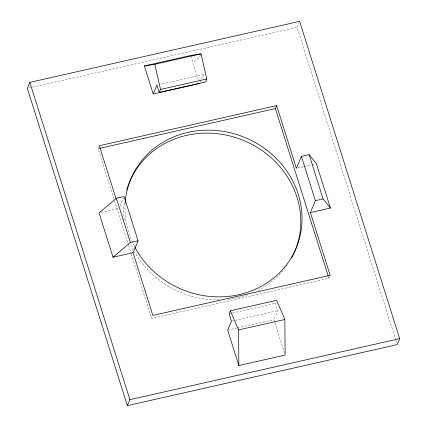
<?xml version="1.0" encoding="UTF-8"?>
<svg xmlns="http://www.w3.org/2000/svg" width="427" height="427" viewBox="0 0 427 427"><rect width="100%" height="100%" fill="white"/><g stroke="black" fill="none" stroke-linecap="round" stroke-linejoin="round"><path stroke-width="0.32" stroke-dasharray="2.13 1.6" d="M98.834 146.904L98.087 148.697L114.324 200.183M120.115 206.044L123.611 197.685M200.567 55.04L199.82 56.828L192.961 62.87M199.975 82.336L200.476 81.141M201.475 78.755L203.225 74.576L160.184 84.311M329.665 276.515L328.913 278.303L151.612 318.414L152.61 316.023M395.786 340.164L297.123 27.323L298.873 23.143M274.742 322.188L273.947 319.658L277.694 310.701L275.367 303.319L275.863 302.124M28.609 88.063L31.86 87.327M32.511 87.177L297.123 27.323M101.012 212.529L118.466 208.579M297.715 168.03L303.533 166.717M304.179 166.567L311.294 164.961M311.94 164.811L315.169 164.08M229.753 313.637L231.685 313.204M232.325 313.055L275.367 303.319M231.439 321.163L277.694 310.701M227.692 330.119L236.686 328.085M237.332 327.941L273.947 319.658M395.989 340.799L396.993 343.981M328.315 276.397L328.913 278.303M203.225 74.576L204.389 78.264M190.826 56.108L198.694 81.039M274.945 322.817L284.521 353.177M114.521 200.818L128.356 244.676M128.554 245.311L131.164 253.579M131.361 254.214L151.612 318.414M287.483 264.692A89.601 82.235 22.7 0 1 257.171 290.782M248.06 294.651A89.601 82.235 22.7 0 1 228.199 299.258M218.971 299.85A89.601 82.235 22.7 0 1 134.606 252.015M133.331 249.672A89.601 82.235 22.7 0 1 130.459 243.657M124.172 219.937A89.601 82.235 22.7 0 1 124.337 201.512M134.27 246.096A89.601 82.235 22.7 0 1 132.802 243.102M132.519 242.499A89.601 82.235 22.7 0 1 125.138 203.129"/><path stroke-width="0.64" d="M29.81 82.384L27.312 88.357L127.379 405.65L397.19 344.616L399.688 338.643L299.621 21.35L29.81 82.384L129.877 399.677L127.379 405.65M153.224 93.993L156.971 85.037L159.298 92.413L205.552 81.952L206.801 78.968L201.069 53.845L190.634 55.489L144.379 65.955L153.224 93.993L199.478 83.532M159.298 92.413L160.547 89.43L154.814 64.306L144.379 65.955M133.08 252.704L138.07 240.764L124.108 196.489L116.4 198.235L99.069 212.966L113.032 257.241L133.08 252.704L152.861 315.425L330.162 275.319L310.381 212.598L315.377 200.653L301.414 156.383L309.127 154.638L316.466 163.792L330.429 208.061L310.381 212.598M328.112 275.762L275.388 108.586L276.637 105.602L99.331 145.708L116.117 198.929M230.361 310.797L229.112 313.781L231.439 321.163L227.692 330.119L238.864 365.539L285.119 355.077L284.846 319.487L276.616 300.336L230.361 310.797L238.592 329.948L238.864 365.539M301.414 156.383L296.418 168.323L276.637 105.602M113.032 257.241L130.363 242.509L138.07 240.764M154.814 64.306L201.069 53.845M160.547 89.43L206.801 78.968M99.384 148.404L275.388 108.586M315.377 200.653L323.09 198.913L330.429 208.061M238.592 329.948L284.846 319.487M129.877 399.677L399.688 338.643M309.127 154.638L323.09 198.913M116.4 198.235L130.363 242.509M126.728 190.02A89.601 82.235 22.7 0 1 243.55 140.44A89.601 82.235 22.7 0 1 291.561 258.041M125.138 203.129A89.601 82.235 22.7 0 1 248.727 139.181A89.601 82.235 22.7 0 1 277.998 274.219A89.601 82.235 22.7 0 1 134.58 246.689"/></g></svg>
